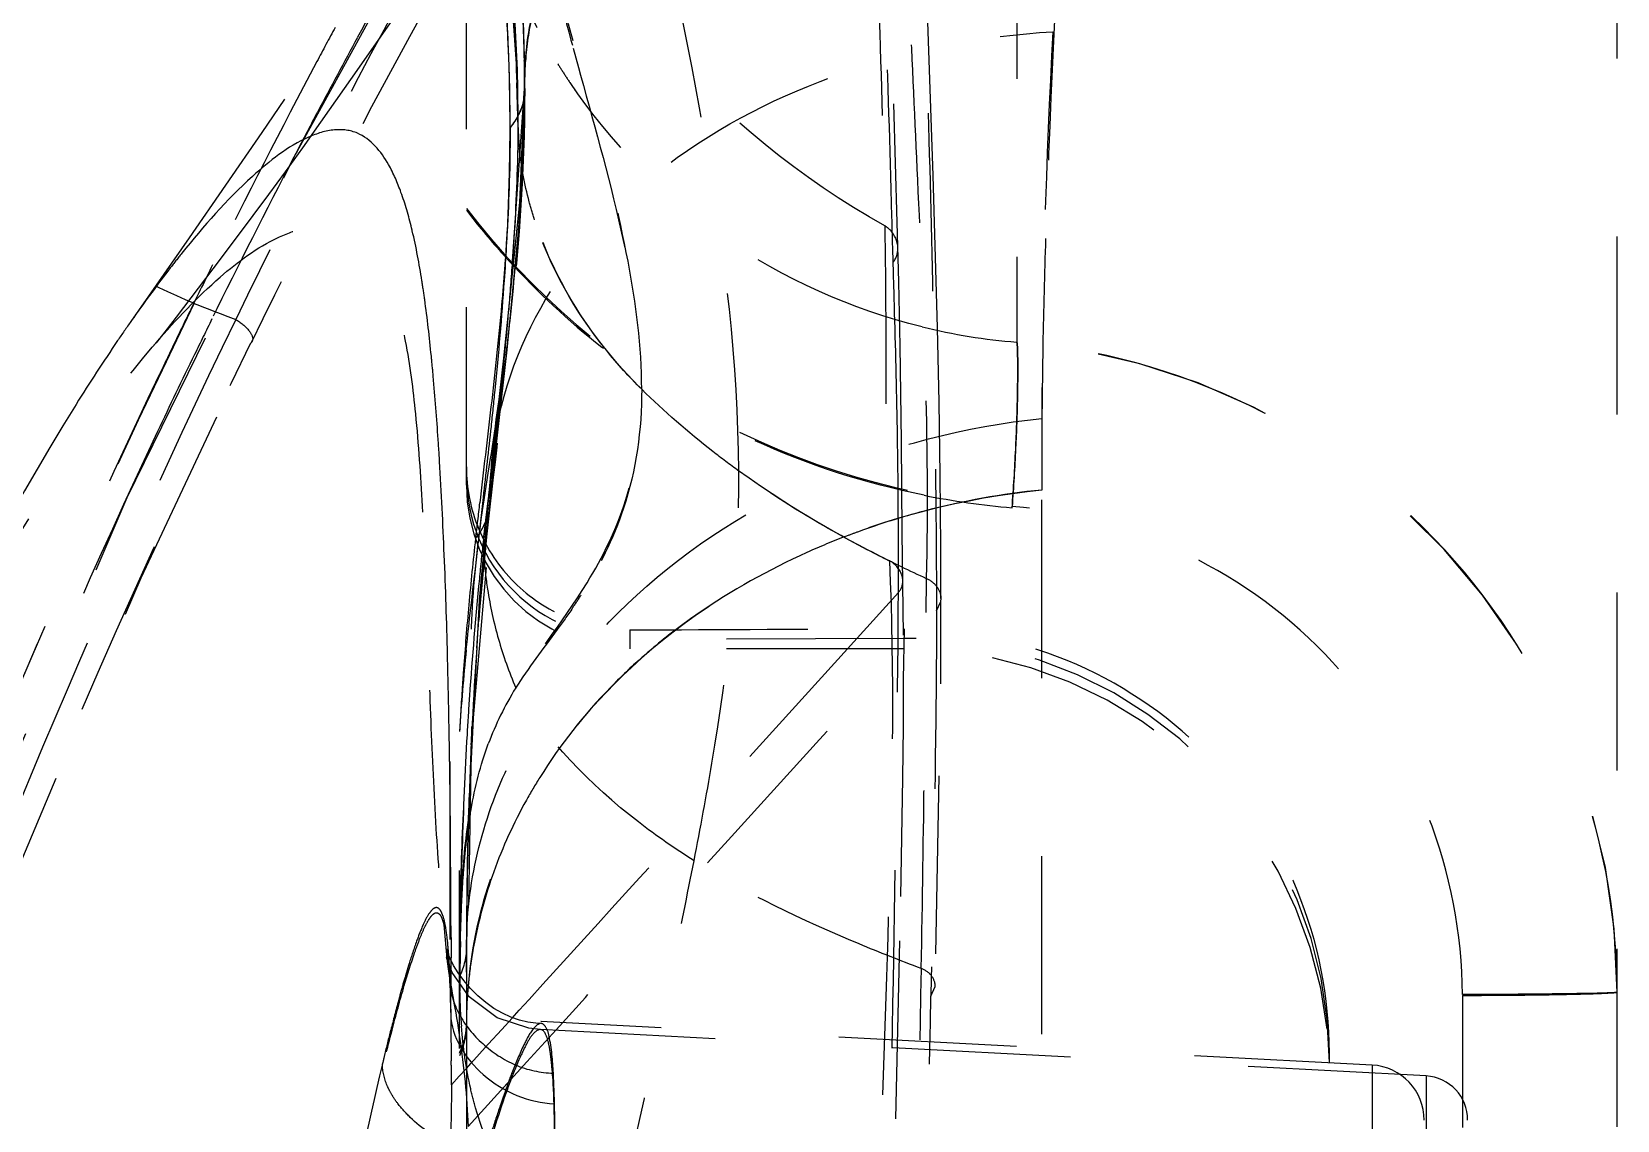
# Model space of a CAD drawing. Header units: millimetres. Extents: x 1540 to 3369, y -3458 to 1222.
# Drawn here: x 2624.33 to 2638.88, y -487.55 to -477.56 of the extents above; entities that cross this region are included whole.
import ezdxf

# ---------------------------------------------------------------- set-up
doc = ezdxf.new("R2010")
doc.units = ezdxf.units.MM
doc.header["$LTSCALE"] = 16.335
doc.linetypes.add('HIDDEN', pattern=[0.2, 0.1, -0.1])
doc.layers.add('21', color=7, linetype='CONTINUOUS')

msp = doc.modelspace()

# ---------------------------------------------------------------- linework, layer by layer
at = {"layer": '21', "color": 8, "linetype": 'HIDDEN'}
for p, q in [((2638.877, -487.607), (2638.877, -443.963)), ((2633.366, -446.956), (2633.366, -480.408)), ((2628.315, -481.721), (2628.315, -447.185)), ((2628.486, -475.481), (2626.436, -478.484)), ((2628.687, -476.61), (2628.784, -478.029)), ((2627.721, -477.326), (2627.332, -477.886)), ((2628.747, -477.337), (2628.78, -478.028)), ((2632.283, -479.854), (2632.221, -477.554)), ((2632.599, -478.88), (2632.549, -477.469)), ((2629.295, -477.712), (2629.343, -477.887)), ((2628.85, -478.08), (2628.848, -477.822)), ((2627.332, -477.886), (2626.977, -478.391)), ((2629.343, -477.887), (2629.363, -477.959)), ((2628.849, -478.037), (2628.635, -481.067)), ((2628.711, -478.035), (2628.712, -478.088)), ((2628.712, -478.087), (2628.711, -478.037)), ((2628.79, -478.441), (2628.779, -478.028)), ((2628.784, -478.029), (2628.785, -478.08)), ((2628.849, -478.028), (2628.801, -479.128)), ((2628.849, -478.032), (2628.849, -478.028)), ((2628.85, -478.079), (2628.85, -478.028)), ((2626.436, -478.484), (2625.77, -479.45)), ((2626.499, -479.053), (2626.355, -479.247)), ((2628.801, -479.128), (2628.654, -480.554)), ((2626.355, -479.247), (2626.055, -479.646)), ((2625.77, -479.45), (2625.236, -480.218)), ((2632.232, -479.675), (2632.228, -479.542)), ((2632.295, -480.442), (2632.283, -479.854)), ((2625.467, -480.413), (2625.464, -480.417)), ((2625.491, -480.384), (2625.467, -480.413)), ((2626.35, -480.398), (2626.338, -480.414)), ((2632.307, -481.316), (2632.295, -480.442)), ((2633.605, -480.433), (2633.605, -480.488)), ((2628.358, -484.103), (2628.662, -480.575)), ((2628.654, -480.554), (2628.551, -481.473)), ((2633.592, -496.558), (2633.596, -481.11)), ((2632.315, -482.152), (2632.307, -481.316)), ((2628.549, -481.488), (2628.432, -482.78)), ((2628.53, -481.89), (2628.549, -481.488)), ((2628.549, -481.488), (2628.551, -481.473)), ((2628.428, -482.217), (2628.472, -481.833)), ((2628.443, -481.829), (2628.437, -481.883)), ((2628.423, -482.264), (2628.428, -482.217)), ((2632.325, -483.098), (2632.315, -482.152)), ((2628.4, -482.461), (2628.423, -482.264)), ((2632.32, -482.592), (2632.32, -482.591)), ((2628.432, -482.78), (2628.338, -484.615)), ((2632.049, -482.961), (2632.28, -482.706)), ((2632.629, -482.873), (2632.67, -482.788)), ((2632.668, -483.542), (2632.67, -482.788)), ((2632.67, -482.788), (2632.673, -482.761)), ((2631.813, -483.221), (2632.049, -482.961)), ((2629.815, -483.048), (2629.815, -483.221)), ((2632.327, -483.502), (2632.336, -483.038)), ((2632.336, -483.127), (2629.815, -483.135)), ((2632.335, -483.221), (2629.815, -483.221)), ((2630.916, -484.21), (2631.813, -483.221)), ((2632.561, -489.286), (2632.668, -483.542)), ((2628.251, -506.491), (2628.251, -483.979)), ((2628.361, -483.934), (2628.315, -486.672)), ((2628.162, -484.255), (2628.162, -486.177)), ((2632.301, -485.496), (2632.321, -484.408)), ((2628.108, -485.755), (2628.134, -486.065)), ((2628.173, -485.765), (2628.174, -485.972)), ((2628.174, -485.972), (2628.174, -486.058)), ((2628.257, -485.947), (2628.256, -486.072)), ((2628.316, -486.066), (2628.317, -485.942)), ((2628.317, -485.942), (2628.317, -485.919)), ((2628.316, -486.188), (2628.316, -486.066)), ((2628.157, -486.204), (2628.16, -486.263)), ((2628.162, -486.177), (2628.16, -486.263)), ((2628.173, -486.256), (2628.173, -486.357)), ((2632.618, -486.321), (2632.618, -486.316)), ((2628.799, -486.539), (2628.89, -486.439)), ((2632.577, -486.408), (2632.618, -486.321)), ((2637.456, -486.402), (2637.456, -487.613)), ((2628.172, -486.527), (2628.171, -486.576)), ((2628.734, -486.611), (2628.799, -486.539)), ((2628.315, -486.644), (2628.315, -499.765)), ((2628.516, -486.851), (2628.639, -486.716)), ((2628.639, -486.716), (2628.734, -486.611)), ((2637.122, -487.141), (2628.993, -486.715)), ((2628.993, -486.715), (2628.993, -486.715)), ((2636.627, -487.042), (2628.997, -486.642)), ((2629.002, -486.642), (2628.997, -486.642)), ((2628.356, -487.027), (2628.516, -486.851)), ((2628.315, -487.072), (2628.356, -487.027)), ((2636.235, -487.017), (2636.235, -486.93)), ((2636.627, -487.042), (2636.627, -494.637)), ((2628.178, -487.222), (2628.249, -487.144)), ((2628.249, -487.144), (2628.315, -487.072)), ((2637.122, -487.141), (2637.122, -494.537))]:
    msp.add_line(p, q, dxfattribs=at)
for points in [[(2619.917, -497.183), (2620.853, -493.7), (2622.131, -489.531), (2623.627, -485.5), (2625.203, -481.835), (2626.729, -478.72), (2628.143, -476.141), (2629.247, -474.357)], [(2628.53, -481.89), (2628.566, -481.558), (2628.69, -480.479), (2628.804, -479.267), (2628.85, -478.087)], [(2626.977, -478.391), (2626.81, -478.624), (2626.651, -478.845), (2626.499, -479.053)], [(2632.668, -482.761), (2632.668, -482.289), (2632.664, -481.629), (2632.654, -480.958), (2632.639, -480.276), (2632.599, -478.88)], [(2626.055, -479.646), (2625.65, -480.178), (2625.548, -480.312), (2625.491, -480.384)], [(2621.503, -493.024), (2622.578, -489.593), (2623.915, -485.914), (2625.329, -482.571), (2626.35, -480.398)], [(2632.321, -484.408), (2632.326, -483.937), (2632.327, -483.502)], [(2630.523, -507.928), (2630.76, -506.695), (2631.117, -504.55), (2631.402, -502.491), (2631.626, -500.513), (2631.8, -498.621), (2631.933, -496.833), (2632.032, -495.152), (2632.1, -493.588), (2632.149, -492.139), (2632.186, -490.8), (2632.301, -485.496)], [(2628.136, -485.979), (2628.135, -485.976), (2628.135, -485.978), (2628.137, -485.989), (2628.14, -486.008), (2628.143, -486.035), (2628.147, -486.068), (2628.151, -486.108), (2628.154, -486.153), (2628.157, -486.204)], [(2629.001, -486.66), (2628.951, -486.657), (2628.879, -486.647), (2628.802, -486.629), (2628.724, -486.602), (2628.645, -486.566), (2628.568, -486.521), (2628.493, -486.468), (2628.421, -486.406), (2628.353, -486.338), (2628.291, -486.265), (2628.239, -486.194), (2628.198, -486.127), (2628.17, -486.071), (2628.152, -486.029), (2628.142, -486.001), (2628.137, -485.983), (2628.136, -485.979)], [(2628.132, -486.052), (2628.133, -486.059), (2628.134, -486.066)], [(2628.994, -486.715), (2628.889, -486.704), (2628.597, -486.608), (2628.341, -486.416), (2628.184, -486.191), (2628.135, -486.063), (2628.132, -486.052)], [(2628.16, -486.263), (2628.162, -486.306), (2628.165, -486.364), (2628.167, -486.423), (2628.169, -486.483)], [(2628.169, -486.483), (2628.17, -486.547), (2628.171, -486.577)]]:
    msp.add_lwpolyline(points, dxfattribs=at)
for centre, radius, start, end in [((2633.894, -474.905), 5.581, 191.1895, 211.7629), ((2688.933, -510.602), 69.713, 150.87583, 154.14457), ((2688.853, -511.036), 69.612, 150.70118, 153.90247), ((2602.868, -478.679), 25.851, 1.8781, 3.7101), ((2609.835, -478.242), 19.017, 2.0175, 3.5087), ((2682.431, -507.549), 62.721, 151.12913, 151.48953), ((2608.162, -478.614), 20.558, 2.1802, 4.0458), ((2631.862, -478.049), 3.013, 167.7375, 175.8205), ((2691.018, -511.878), 72.558, 151.73647, 152.01763), ((2612.95, -478.126), 15.9, 1.0879, 1.995), ((2700.807, -481.255), 67.211, 176.84818, 179.8764), ((2687.11, -510.09), 68.046, 151.49063, 152.14635), ((2690.227, -511.471), 71.668, 152.00832, 153.68401), ((2612.052, -478.451), 16.665, 1.424, 2.1313), ((2606.651, -478.54), 22.066, 1.3122, 1.8397), ((2614.658, -478.094), 14.191, 0.0562, 1.0886), ((2613.556, -478.07), 15.294, 0.1567, 0.9281), ((2631.725, -478.037), 2.876, 175.8621, 180.0051), ((2633.832, -474.955), 5.504, 211.7874, 212.5523), ((2633.811, -474.969), 5.479, 212.5518, 213.9598), ((2614.228, -478.404), 14.488, 359.8517, 1.2528), ((2608.643, -478.5), 20.073, 0.1702, 1.1767), ((2614.795, -478.436), 13.995, 359.984, 1.4583), ((2628.343, -478.088), 0.507, 349.0021, 359.9533), ((2614.716, -478.063), 14.134, 358.4423, 359.9377), ((2633.773, -474.995), 5.433, 213.9587, 216.1869), ((2691.647, -512.498), 73.182, 152.13885, 152.50566), ((2608.332, -478.374), 20.384, 357.6327, 359.8105), ((2631.633, -478.353), 2.845, 181.761, 185.5629), ((2693.761, -513.597), 75.565, 152.50634, 153.7661), ((2634.23, -474.628), 7.475, 217.6878, 221.5399), ((2605.381, -478.255), 23.338, 356.1008, 357.6397), ((2623.635, -480.382), 4.3, 13.4008, 13.7397), ((2692.455, -481.438), 58.858, 178.07159, 179.02229), ((2634.045, -474.788), 7.23, 221.5596, 222.4059), ((2689.686, -511.201), 71.064, 153.68611, 154.05306), ((2600.82, -477.773), 27.983, 355.1715, 356.0564), ((2633.956, -474.871), 7.108, 222.3978, 231.7604), ((2700.574, -516.384), 83.119, 154.08027, 160.63914), ((2631.063, -467.004), 14.064, 248.0968, 249.763), ((2637.06, -488.516), 14.445, 144.7604, 144.9399), ((2689.981, -511.344), 71.392, 154.05311, 154.34837), ((2690.313, -511.89), 71.717, 153.7721, 154.06149), ((2594.217, -477.198), 34.61, 353.7646, 355.1438), ((2633.775, -475.072), 5.351, 256.1968, 265.622), ((2632.344, -486.35), 9.085, 139.1957, 139.5388), ((2690.384, -511.538), 71.839, 154.34836, 154.57956), ((2632.894, -486.372), 5.983, 0.0078, 85.4688), ((2687.991, -510.762), 69.136, 154.06056, 154.71206), ((2576.191, -475.222), 52.744, 352.8218, 353.758), ((2542.137, -471.946), 86.899, 353.46698, 353.89942), ((2585.304, -484.08), 42.842, 2.2997, 3.4487), ((2681.998, -487.421), 53.757, 173.6683, 174.0359), ((2629.795, -481.647), 1.478, 180.0332, 270.1825), ((2629.815, -481.721), 1.5, 180, 270), ((2565.112, -482.38), 67.168, 359.7219, 0.60608), ((2634.286, -488.739), 7.008, 95.6514, 104.6391), ((2693.52, -489.514), 65.53, 173.31273, 173.60119), ((2537.34, -470.383), 91.896, 352.6011, 352.85489), ((2681.534, -487.382), 53.291, 174.0262, 174.4472), ((2633.957, -474.555), 7.4, 258.7757, 265.079), ((2634.258, -488.613), 6.878, 104.6754, 109.9437), ((2658.888, -485.626), 30.68, 173.6079, 174.7503), ((2631.905, -482.155), 3.435, 181.0334, 182.1966), ((2634.249, -488.588), 6.851, 109.9447, 110.9081), ((2562.114, -484.973), 66.05, 1.4695, 2.26633), ((2631.929, -482.154), 3.459, 182.1972, 183.717), ((2631.997, -482.149), 3.528, 183.7297, 188.5868), ((2632.151, -482.124), 3.683, 188.6117, 195.8981), ((2660.413, -485.751), 32.21, 174.7774, 175.8308), ((2624.961, -479.884), 5.245, 325.6059, 327.1599), ((2497.172, -482.038), 135.109, 359.5152, 359.71647), ((2633.653, -487.552), 5.654, 124.7249, 129.5147), ((2650.604, -485.477), 22.403, 174.2461, 176.1664), ((2664.358, -485.708), 36.035, 176.0335, 178.215), ((2632.336, -482.071), 3.875, 195.8994, 202.9412), ((2633.461, -487.315), 5.348, 129.539, 131.751), ((2632.347, -486.963), 3.836, 88.5895, 90.1543), ((2632.335, -487.121), 3.9, 270.0158, 89.9842), ((2632.348, -487.014), 3.887, 359.9525, 88.631), ((2542.698, -485.487), 85.472, 1.01381, 1.47992), ((2665.14, -486.103), 36.949, 176.0391, 176.7084), ((2664.34, -486.049), 36.148, 175.8129, 176.0374), ((2631.174, -485.08), 2.835, 148.0904, 159.6337), ((2536.969, -485.59), 91.202, 0.83878, 1.01504), ((2527.399, -485.711), 100.773, 0.39751, 0.82788), ((2489.34, -486.056), 138.833, 0.11998, 0.43093), ((2678.183, -486.532), 49.929, 178.2921, 179.3289), ((2632.577, -486.723), 4.266, 160.0536, 169.6562), ((2624.424, -486.294), 3.738, 4.7028, 5.2918), ((2651.071, -486.449), 22.817, 178.6414, 178.976), ((2632.398, -486.686), 4.084, 169.7168, 171.887), ((2635.692, -488.549), 8.27, 163.13, 163.5382), ((2634.791, -488.276), 7.329, 162.8149, 163.1279), ((2536.994, -486.003), 91.18, 359.841, 359.96555), ((2663.535, -486.65), 35.283, 179.0114, 179.5349), ((2698.858, -486.806), 70.606, 179.40424, 179.64059), ((2632.324, -486.675), 4.009, 171.8829, 175.7922), ((2091.599, -476.882), 540.971, 358.60247, 359.0178), ((2637.711, -489.142), 10.375, 163.5564, 164.4245), ((2617.391, -486.644), 10.781, 2.0699, 2.479), ((2614.137, -486.759), 14.037, 1.4518, 2.0598), ((2758.936, -486.641), 130.621, 179.8011, 180.01204), ((2644.184, -490.919), 17.087, 164.8298, 165.777), ((2640.984, -490.055), 13.772, 164.6085, 164.8146), ((2639.921, -489.763), 12.671, 164.4031, 164.6085), ((2609.685, -486.875), 18.49, 1.0768, 1.4618), ((2548.494, -486.039), 79.68, 359.64886, 359.77116), ((2633.469, -486.269), 5.217, 181.0365, 184.5626), ((2632.245, -486.669), 3.93, 175.7952, 179.6279), ((1808.553, -470.861), 824.171, 358.648553, 358.919114), ((2651.016, -492.668), 24.14, 165.7394, 166.2986), ((2720.918, -485.642), 92.752, 180.69639, 180.84068), ((2656.646, -494.05), 29.936, 166.2802, 166.4379), ((2603.92, -487.378), 24.259, 0.5417, 0.8845), ((2632.31, -486.93), 3.925, 274.9175, 359.998), ((2632.321, -487.016), 3.914, 274.9836, 359.9844), ((2636.601, -487.544), 0.503, 359.5935, 87), ((2619.429, -487.224), 8.75, 0.0138, 0.4986), ((2635.038, -489.533), 6.754, 158.8802, 160.3329), ((2637.101, -487.544), 0.403, 359.4688, 87), ((2637.532, -490.436), 9.405, 160.2686, 160.7993), ((2727.648, -489.084), 99.486, 179.04714, 179.16371)]:
    msp.add_arc(centre, radius, start, end, dxfattribs=at)
msp.add_ellipse((2559.427, -425.751), major_axis=(1096.593, 0.766), ratio=0.052403, start_param=-1.506601, end_param=-1.504297, dxfattribs=at)
for points, knots in [([(2611.575, -497.351), (2612.064, -495.871), (2613.105, -492.854), (2614.799, -488.416), (2616.69, -484.151), (2619.312, -478.964), (2622.077, -474.254), (2624.504, -469.904), (2625.576, -467.978), (2626.072, -467.116)], [0, 0, 0, 0, 0.13916, 0.284801, 0.423898, 0.555404, 0.803295, 0.911186, 1, 1, 1, 1]), ([(2632.539, -482.579), (2632.552, -481.943), (2632.541, -480.722), (2632.459, -478.966), (2632.385, -477.363), (2632.335, -475.93), (2632.268, -474.7), (2632.17, -473.822), (2632.043, -473.252), (2631.914, -472.862), (2631.763, -472.606), (2631.626, -472.51)], [0, 0, 0, 0, 0.18682, 0.358768, 0.516556, 0.65841, 0.780235, 0.878363, 0.917917, 0.951075, 1, 1, 1, 1]), ([(2630.82, -473.093), (2630.921, -473.009), (2631.107, -472.875), (2631.414, -472.779), (2631.691, -472.863), (2631.894, -473.092), (2632.052, -473.426), (2632.18, -473.868), (2632.284, -474.412), (2632.366, -475.054), (2632.431, -475.785), (2632.501, -476.917), (2632.563, -478.501), (2632.61, -480.601), (2632.627, -482.085), (2632.629, -482.873)], [0, 0, 0, 0, 0.035485, 0.061526, 0.08378, 0.109269, 0.141977, 0.183246, 0.233296, 0.291771, 0.358178, 0.43181, 0.598616, 0.786782, 1, 1, 1, 1]), ([(2628.849, -478.028), (2628.85, -477.782), (2628.917, -477.278), (2629.306, -476.286), (2630.049, -475.404), (2631.032, -474.735), (2632.211, -474.17), (2633.193, -473.927), (2633.863, -473.848)], [0, 0, 0, 0, 0.104148, 0.212783, 0.447967, 0.577717, 0.714562, 1, 1, 1, 1]), ([(2633.863, -473.843), (2633.847, -474.336), (2633.776, -476.208), (2633.676, -478.078), (2633.63, -479.457)], [0, 0, 0, 0, 0.263458, 1, 1, 1, 1]), ([(2628.4, -474.089), (2628.429, -474.426), (2628.519, -475.092), (2628.655, -476.081), (2628.737, -477.06), (2628.775, -477.707), (2628.784, -478.029)], [0, 0, 0, 0, 0.256274, 0.50871, 0.756583, 1, 1, 1, 1]), ([(2628.78, -478.028), (2628.77, -477.73), (2628.707, -476.508), (2628.573, -475.291), (2628.471, -474.372)], [0, 0, 0, 0, 0.243889, 1, 1, 1, 1]), ([(2632.154, -479.34), (2631.383, -478.908), (2630.017, -477.798), (2629.081, -476.308), (2628.767, -475.529)], [0, 0, 0, 0, 0.512884, 1, 1, 1, 1]), ([(2629.924, -480.84), (2629.924, -480.447), (2629.811, -479.608), (2629.489, -478.326), (2629.101, -476.959), (2628.864, -476.013), (2628.767, -475.529)], [0, 0, 0, 0, 0.216798, 0.463039, 0.728297, 1, 1, 1, 1]), ([(2630.814, -481.59), (2630.809, -480.598), (2630.566, -478.61), (2630.136, -476.667), (2629.919, -475.691)], [0, 0, 0, 0, 0.498011, 1, 1, 1, 1]), ([(2628.888, -476.099), (2628.919, -476.235), (2629.045, -476.775), (2629.187, -477.312), (2629.295, -477.712)], [0, 0, 0, 0, 0.25178, 1, 1, 1, 1]), ([(2632.074, -476.695), (2632.083, -476.904), (2632.121, -477.785), (2632.138, -478.667), (2632.153, -479.34)], [0, 0, 0, 0, 0.237158, 1, 1, 1, 1]), ([(2632.228, -479.542), (2632.222, -479.324), (2632.199, -478.495), (2632.174, -477.666), (2632.152, -477.055)], [0, 0, 0, 0, 0.26345, 1, 1, 1, 1]), ([(2628.551, -481.473), (2628.604, -480.961), (2628.97, -479.917), (2630.143, -478.664), (2631.792, -477.841), (2633.047, -477.599), (2633.698, -477.56)], [0, 0, 0, 0, 0.220901, 0.458286, 0.71985, 1, 1, 1, 1]), ([(2622.882, -477.926), (2623.069, -478.146), (2623.588, -478.679), (2624.553, -479.431), (2625.38, -479.865), (2625.817, -480.052)], [0, 0, 0, 0, 0.236631, 0.610098, 1, 1, 1, 1]), ([(2629.363, -477.959), (2629.501, -478.463), (2629.768, -479.405), (2629.924, -480.382), (2629.924, -480.841)], [0, 0, 0, 0, 0.532718, 1, 1, 1, 1]), ([(2628.85, -478.08), (2628.85, -478.859), (2628.73, -480.373), (2628.434, -482.563), (2628.321, -484.654), (2628.315, -486.009), (2628.315, -486.669)], [0, 0, 0, 0, 0.27136, 0.527813, 0.770223, 1, 1, 1, 1]), ([(2628.85, -478.087), (2628.85, -478.118), (2628.838, -478.245), (2628.777, -478.365), (2628.716, -478.44)], [0, 0, 0, 0, 0.2414, 1, 1, 1, 1]), ([(2632.498, -480.268), (2631.85, -480.109), (2630.602, -479.551), (2629.639, -478.58), (2629.267, -478.027)], [0, 0, 0, 0, 0.500686, 1, 1, 1, 1]), ([(2627.314, -478.491), (2627.25, -478.463), (2627.09, -478.445), (2626.942, -478.494), (2626.866, -478.528)], [0, 0, 0, 0, 0.458396, 1, 1, 1, 1]), ([(2628.4, -482.461), (2628.432, -482.136), (2628.539, -481.484), (2628.68, -480.493), (2628.761, -479.475), (2628.79, -478.788), (2628.79, -478.441)], [0, 0, 0, 0, 0.242425, 0.490249, 0.742694, 1, 1, 1, 1]), ([(2628.716, -478.44), (2628.716, -478.545), (2628.713, -478.961), (2628.691, -479.377), (2628.669, -479.688)], [0, 0, 0, 0, 0.252171, 1, 1, 1, 1]), ([(2628.79, -478.44), (2628.788, -478.546), (2628.779, -478.965), (2628.758, -479.384), (2628.736, -479.697)], [0, 0, 0, 0, 0.25226, 1, 1, 1, 1]), ([(2629.924, -480.84), (2629.59, -480.513), (2629.048, -479.77), (2628.803, -478.874), (2628.79, -478.441)], [0, 0, 0, 0, 0.519375, 1, 1, 1, 1]), ([(2626.866, -478.528), (2626.674, -478.613), (2626.251, -478.947), (2625.903, -479.344), (2625.703, -479.593)], [0, 0, 0, 0, 0.396275, 1, 1, 1, 1]), ([(2627.812, -479.361), (2627.785, -479.25), (2627.727, -479.05), (2627.595, -478.738), (2627.439, -478.543), (2627.314, -478.491)], [0, 0, 0, 0, 0.332874, 0.605964, 1, 1, 1, 1]), ([(2628.94, -479.285), (2628.922, -479.231), (2628.859, -479.016), (2628.818, -478.795), (2628.802, -478.629)], [0, 0, 0, 0, 0.253487, 1, 1, 1, 1]), ([(2628.315, -479.183), (2628.909, -479.952), (2630.424, -481.273), (2632.354, -481.831), (2633.323, -481.915)], [0, 0, 0, 0, 0.500061, 1, 1, 1, 1]), ([(2628.674, -480.584), (2628.686, -480.479), (2628.733, -480.058), (2628.774, -479.637), (2628.798, -479.32)], [0, 0, 0, 0, 0.248102, 1, 1, 1, 1]), ([(2629.924, -480.841), (2629.809, -480.728), (2629.394, -480.271), (2629.08, -479.719), (2628.94, -479.285)], [0, 0, 0, 0, 0.260997, 1, 1, 1, 1]), ([(2625.467, -480.413), (2625.651, -480.201), (2625.99, -479.84), (2626.462, -479.487), (2626.817, -479.355), (2627.057, -479.333), (2627.292, -479.408), (2627.492, -479.617), (2627.652, -479.957), (2627.776, -480.454), (2627.86, -481.123), (2627.915, -481.952), (2627.953, -482.894), (2627.985, -483.88), (2628.029, -484.839), (2628.075, -485.462), (2628.107, -485.757)], [0, 0, 0, 0, 0.097067, 0.17096, 0.200621, 0.227023, 0.252678, 0.282755, 0.32399, 0.381305, 0.458998, 0.556809, 0.668231, 0.784355, 0.897554, 1, 1, 1, 1]), ([(2627.932, -480.017), (2627.924, -479.959), (2627.893, -479.748), (2627.854, -479.538), (2627.818, -479.386)], [0, 0, 0, 0, 0.269565, 1, 1, 1, 1]), ([(2632.275, -479.543), (2632.274, -479.484), (2632.237, -479.4), (2632.172, -479.351), (2632.154, -479.34)], [0, 0, 0, 0, 0.738033, 1, 1, 1, 1]), ([(2632.154, -479.341), (2632.159, -479.579), (2632.169, -480.604), (2632.16, -481.63), (2632.197, -482.416)], [0, 0, 0, 0, 0.232439, 1, 1, 1, 1]), ([(2625.703, -479.593), (2625.667, -479.638), (2625.516, -479.83), (2625.371, -480.027), (2625.262, -480.181)], [0, 0, 0, 0, 0.232849, 1, 1, 1, 1]), ([(2628.669, -479.688), (2628.661, -479.794), (2628.627, -480.214), (2628.582, -480.633), (2628.547, -480.946)], [0, 0, 0, 0, 0.252298, 1, 1, 1, 1]), ([(2628.544, -481.181), (2628.556, -481.071), (2628.602, -480.625), (2628.642, -480.178), (2628.664, -479.842)], [0, 0, 0, 0, 0.247483, 1, 1, 1, 1]), ([(2628.011, -480.721), (2628.005, -480.66), (2627.983, -480.424), (2627.956, -480.189), (2627.932, -480.017)], [0, 0, 0, 0, 0.261515, 1, 1, 1, 1]), ([(2626.198, -480.2), (2625.53, -481.578), (2624.24, -484.46), (2623.107, -487.408), (2622.583, -488.946)], [0, 0, 0, 0, 0.485312, 1, 1, 1, 1]), ([(2626.198, -480.2), (2626.244, -480.228), (2626.31, -480.276), (2626.362, -480.368), (2626.35, -480.398)], [0, 0, 0, 0, 0.627616, 1, 1, 1, 1]), ([(2632.277, -481.67), (2632.275, -481.538), (2632.269, -481.029), (2632.256, -480.52), (2632.245, -480.143)], [0, 0, 0, 0, 0.258682, 1, 1, 1, 1]), ([(2625.236, -480.218), (2625.195, -480.276), (2625.022, -480.526), (2624.857, -480.781), (2624.733, -480.979)], [0, 0, 0, 0, 0.234805, 1, 1, 1, 1]), ([(2620.032, -492.601), (2620.229, -491.903), (2620.635, -490.542), (2621.473, -487.983), (2622.588, -485.199), (2623.958, -482.485), (2624.953, -481.016), (2625.432, -480.455)], [0, 0, 0, 0, 0.162695, 0.318687, 0.60398, 0.834614, 1, 1, 1, 1]), ([(2621.497, -493.002), (2622.146, -490.817), (2623.548, -486.535), (2625.36, -482.407), (2626.338, -480.414)], [0, 0, 0, 0, 0.506653, 1, 1, 1, 1]), ([(2632.517, -481.813), (2631.979, -481.706), (2630.926, -481.368), (2629.984, -480.791), (2629.556, -480.454)], [0, 0, 0, 0, 0.502074, 1, 1, 1, 1]), ([(2633.367, -480.408), (2633.371, -480.425), (2633.372, -480.48), (2633.376, -480.585), (2633.375, -480.736), (2633.371, -481.006), (2633.357, -481.403), (2633.336, -481.737), (2633.323, -481.915)], [0, 0, 0, 0, 0.036443, 0.107913, 0.209243, 0.335756, 0.64559, 1, 1, 1, 1]), ([(2633.323, -481.927), (2633.337, -481.748), (2633.357, -481.413), (2633.371, -481.012), (2633.375, -480.74), (2633.376, -480.587), (2633.372, -480.481), (2633.371, -480.426), (2633.366, -480.408)], [0, 0, 0, 0, 0.353664, 0.66343, 0.790035, 0.891473, 0.963013, 1, 1, 1, 1]), ([(2638.877, -486.374), (2638.877, -485.634), (2638.588, -484.143), (2637.397, -482.212), (2635.568, -480.87), (2634.104, -480.464), (2633.366, -480.407)], [0, 0, 0, 0, 0.250384, 0.500129, 0.749781, 1, 1, 1, 1]), ([(2633.605, -480.488), (2633.603, -480.596), (2633.597, -481.022), (2633.593, -481.448), (2633.596, -481.766)], [0, 0, 0, 0, 0.254236, 1, 1, 1, 1]), ([(2619.745, -497.107), (2620.11, -495.658), (2620.695, -493.469), (2621.577, -490.569), (2622.538, -487.729), (2623.814, -484.426), (2624.936, -481.887), (2625.5, -480.7)], [0, 0, 0, 0, 0.257319, 0.390261, 0.522105, 0.773658, 1, 1, 1, 1]), ([(2628.069, -481.503), (2628.065, -481.436), (2628.048, -481.175), (2628.028, -480.914), (2628.011, -480.721)], [0, 0, 0, 0, 0.257822, 1, 1, 1, 1]), ([(2628.253, -486.271), (2628.255, -486.006), (2628.262, -485.513), (2628.315, -484.822), (2628.446, -484.218), (2628.79, -483.466), (2629.375, -482.773), (2629.844, -481.815), (2629.924, -481.184), (2629.924, -480.84)], [0, 0, 0, 0, 0.137033, 0.25492, 0.357319, 0.454651, 0.678805, 0.822245, 1, 1, 1, 1]), ([(2629.924, -480.841), (2629.924, -481.209), (2629.833, -481.881), (2629.528, -482.48), (2629.368, -482.728)], [0, 0, 0, 0, 0.554942, 1, 1, 1, 1]), ([(2632.197, -482.415), (2631.979, -482.308), (2631.165, -481.873), (2630.41, -481.318), (2629.924, -480.84)], [0, 0, 0, 0, 0.2625, 1, 1, 1, 1]), ([(2630.814, -481.59), (2630.734, -481.532), (2630.424, -481.299), (2630.13, -481.043), (2629.924, -480.841)], [0, 0, 0, 0, 0.254719, 1, 1, 1, 1]), ([(2624.733, -480.979), (2624.08, -482.025), (2622.843, -484.428), (2621.296, -488.3), (2619.994, -492.454), (2619.253, -495.248), (2618.924, -496.626)], [0, 0, 0, 0, 0.220945, 0.482469, 0.746194, 1, 1, 1, 1]), ([(2628.317, -485.919), (2628.319, -485.625), (2628.397, -485.031), (2628.83, -483.89), (2629.841, -482.618), (2631.544, -481.532), (2632.896, -481.177), (2633.596, -481.11)], [0, 0, 0, 0, 0.113801, 0.229106, 0.469673, 0.727382, 1, 1, 1, 1]), ([(2625.481, -481.229), (2624.919, -482.417), (2623.829, -484.912), (2622.314, -488.805), (2621.035, -492.93), (2620.27, -495.736), (2619.912, -497.147)], [0, 0, 0, 0, 0.233339, 0.483503, 0.741455, 1, 1, 1, 1]), ([(2628.315, -481.551), (2628.315, -481.746), (2628.393, -482.141), (2628.726, -482.639), (2629.225, -482.972), (2629.62, -483.049), (2629.815, -483.048)], [0, 0, 0, 0, 0.250176, 0.500213, 0.750124, 1, 1, 1, 1]), ([(2630.404, -485.166), (2630.462, -484.869), (2630.684, -483.689), (2630.82, -482.487), (2630.814, -481.59)], [0, 0, 0, 0, 0.252467, 1, 1, 1, 1]), ([(2632.539, -482.579), (2632.384, -482.508), (2631.787, -482.219), (2631.214, -481.879), (2630.814, -481.59)], [0, 0, 0, 0, 0.256602, 1, 1, 1, 1]), ([(2633.596, -481.766), (2632.881, -481.84), (2631.512, -482.181), (2629.833, -483.248), (2628.845, -484.497), (2628.397, -485.658), (2628.315, -486.326), (2628.315, -486.668)], [0, 0, 0, 0, 0.274241, 0.528861, 0.746159, 0.869372, 1, 1, 1, 1]), ([(2628.53, -481.89), (2628.522, -481.976), (2628.483, -482.091), (2628.418, -482.187), (2628.399, -482.211)], [0, 0, 0, 0, 0.742314, 1, 1, 1, 1]), ([(2637.456, -486.394), (2637.453, -485.837), (2637.236, -484.718), (2636.344, -483.27), (2634.974, -482.264), (2633.877, -481.96), (2633.323, -481.915)], [0, 0, 0, 0, 0.251143, 0.500344, 0.74931, 1, 1, 1, 1]), ([(2628.471, -482.217), (2628.458, -482.338), (2628.409, -482.817), (2628.368, -483.297), (2628.343, -483.656)], [0, 0, 0, 0, 0.253533, 1, 1, 1, 1]), ([(2628.41, -483.215), (2628.416, -483.133), (2628.44, -482.803), (2628.469, -482.474), (2628.493, -482.226)], [0, 0, 0, 0, 0.247383, 1, 1, 1, 1]), ([(2631.804, -482.187), (2631.681, -482.234), (2631.204, -482.432), (2630.749, -482.686), (2630.433, -482.905)], [0, 0, 0, 0, 0.254414, 1, 1, 1, 1]), ([(2628.252, -486.307), (2628.254, -485.999), (2628.257, -485.375), (2628.294, -484.59), (2628.331, -483.949), (2628.355, -483.291), (2628.366, -482.793), (2628.4, -482.461)], [0, 0, 0, 0, 0.239804, 0.486503, 0.61242, 0.739966, 1, 1, 1, 1]), ([(2632.197, -482.415), (2632.245, -483.445), (2632.202, -485.442), (2632.094, -488.345), (2632.041, -491.167), (2631.946, -495.143), (2631.671, -499.405), (2631.105, -504.065), (2630.687, -506.606), (2630.41, -507.951)], [0, 0, 0, 0, 0.120585, 0.233469, 0.340009, 0.450823, 0.698828, 0.839374, 1, 1, 1, 1]), ([(2632.32, -482.591), (2632.319, -482.574), (2632.304, -482.501), (2632.247, -482.44), (2632.197, -482.415)], [0, 0, 0, 0, 0.237075, 1, 1, 1, 1]), ([(2632.489, -486.155), (2632.501, -485.539), (2632.519, -484.347), (2632.528, -483.154), (2632.539, -482.579)], [0, 0, 0, 0, 0.516987, 1, 1, 1, 1]), ([(2632.673, -482.761), (2632.672, -482.724), (2632.643, -482.645), (2632.577, -482.596), (2632.539, -482.579)], [0, 0, 0, 0, 0.471364, 1, 1, 1, 1]), ([(2629.29, -482.847), (2629.244, -482.914), (2629.069, -483.159), (2628.883, -483.395), (2628.767, -483.582)], [0, 0, 0, 0, 0.270035, 1, 1, 1, 1]), ([(2632.629, -482.873), (2632.629, -483.152), (2632.622, -484.331), (2632.595, -485.509), (2632.577, -486.408)], [0, 0, 0, 0, 0.237188, 1, 1, 1, 1]), ([(2636.235, -486.93), (2636.235, -486.422), (2636.033, -485.397), (2635.166, -484.101), (2633.869, -483.235), (2632.843, -483.036), (2632.336, -483.038)], [0, 0, 0, 0, 0.250153, 0.50018, 0.750069, 1, 1, 1, 1]), ([(2632.157, -490.152), (2632.185, -488.926), (2632.229, -486.603), (2632.267, -484.279), (2632.276, -483.181)], [0, 0, 0, 0, 0.527582, 1, 1, 1, 1]), ([(2629.899, -483.325), (2629.81, -483.405), (2629.469, -483.731), (2629.174, -484.104), (2628.989, -484.402)], [0, 0, 0, 0, 0.255031, 1, 1, 1, 1]), ([(2628.343, -483.656), (2628.335, -483.773), (2628.306, -484.235), (2628.286, -484.698), (2628.276, -485.044)], [0, 0, 0, 0, 0.253713, 1, 1, 1, 1]), ([(2630.404, -485.166), (2630.229, -485.056), (2629.602, -484.622), (2629.051, -484.06), (2628.767, -483.582)], [0, 0, 0, 0, 0.27139, 1, 1, 1, 1]), ([(2628.324, -484.92), (2628.333, -484.845), (2628.375, -484.565), (2628.444, -484.289), (2628.516, -484.094)], [0, 0, 0, 0, 0.265374, 1, 1, 1, 1]), ([(2628.989, -484.402), (2628.946, -484.471), (2628.782, -484.747), (2628.648, -485.041), (2628.566, -485.267)], [0, 0, 0, 0, 0.252773, 1, 1, 1, 1]), ([(2628.317, -485.943), (2628.318, -485.832), (2628.321, -485.379), (2628.33, -484.927), (2628.341, -484.585)], [0, 0, 0, 0, 0.245922, 1, 1, 1, 1]), ([(2628.287, -485.294), (2628.29, -485.262), (2628.299, -485.137), (2628.312, -485.012), (2628.324, -484.92)], [0, 0, 0, 0, 0.25881, 1, 1, 1, 1]), ([(2628.26, -485.908), (2628.261, -485.853), (2628.267, -485.649), (2628.277, -485.444), (2628.287, -485.294)], [0, 0, 0, 0, 0.264275, 1, 1, 1, 1]), ([(2629.604, -488.938), (2629.805, -487.995), (2630.085, -486.74), (2630.342, -485.481), (2630.404, -485.166)], [0, 0, 0, 0, 0.750627, 1, 1, 1, 1]), ([(2632.49, -486.155), (2632.298, -486.083), (2631.582, -485.802), (2630.882, -485.468), (2630.404, -485.166)], [0, 0, 0, 0, 0.266088, 1, 1, 1, 1]), ([(2626.544, -493.364), (2626.575, -492.908), (2626.67, -491.965), (2626.874, -490.544), (2627.074, -489.352), (2627.248, -488.435), (2627.377, -487.808), (2627.503, -487.242), (2627.624, -486.749), (2627.734, -486.34), (2627.822, -486.056), (2627.888, -485.878), (2627.929, -485.781), (2627.966, -485.71), (2627.999, -485.664), (2628.034, -485.638), (2628.072, -485.654), (2628.092, -485.698), (2628.103, -485.733), (2628.108, -485.755)], [0, 0, 0, 0, 0.170278, 0.353487, 0.535269, 0.621194, 0.70139, 0.77409, 0.83762, 0.890692, 0.932176, 0.948336, 0.961385, 0.97132, 0.978231, 0.982591, 0.986201, 0.991665, 1, 1, 1, 1]), ([(2628.146, -485.949), (2628.141, -485.892), (2628.13, -485.796), (2628.107, -485.687), (2628.083, -485.63), (2628.065, -485.605), (2628.042, -485.594), (2628.017, -485.601), (2627.994, -485.622), (2627.957, -485.671), (2627.91, -485.767), (2627.85, -485.921), (2627.811, -486.041), (2627.789, -486.11)], [0, 0, 0, 0, 0.178372, 0.300431, 0.341514, 0.371179, 0.393491, 0.416336, 0.446818, 0.487963, 0.606089, 0.775958, 1, 1, 1, 1]), ([(2628.162, -486.177), (2628.161, -486.16), (2628.158, -486.097), (2628.153, -486.034), (2628.15, -485.987)], [0, 0, 0, 0, 0.267766, 1, 1, 1, 1]), ([(2628.134, -486.067), (2628.169, -486.308), (2628.271, -486.815), (2628.318, -487.331), (2628.332, -487.604)], [0, 0, 0, 0, 0.472257, 1, 1, 1, 1]), ([(2632.618, -486.316), (2632.618, -486.283), (2632.588, -486.211), (2632.526, -486.169), (2632.49, -486.155)], [0, 0, 0, 0, 0.460595, 1, 1, 1, 1]), ([(2628.16, -486.263), (2628.165, -486.37), (2628.232, -486.593), (2628.457, -486.859), (2628.755, -487.061), (2628.994, -487.112), (2629.113, -487.116)], [0, 0, 0, 0, 0.232666, 0.484453, 0.74284, 1, 1, 1, 1]), ([(2637.456, -486.402), (2637.549, -486.402), (2637.73, -486.401), (2637.991, -486.399), (2638.23, -486.396), (2638.44, -486.392), (2638.594, -486.388), (2638.697, -486.385), (2638.758, -486.382), (2638.806, -486.379), (2638.845, -486.378), (2638.862, -486.374), (2638.877, -486.374), (2638.877, -486.371)], [0, 0, 0, 0, 0.196395, 0.381629, 0.551076, 0.70011, 0.824107, 0.875272, 0.918446, 0.953054, 0.978526, 0.99431, 1, 1, 1, 1]), ([(2638.877, -486.374), (2638.877, -486.377), (2638.862, -486.375), (2638.845, -486.379), (2638.807, -486.379), (2638.759, -486.381), (2638.698, -486.383), (2638.594, -486.385), (2638.44, -486.387), (2638.231, -486.39), (2637.992, -486.392), (2637.73, -486.394), (2637.549, -486.394), (2637.456, -486.394)], [0, 0, 0, 0, 0.005342, 0.020763, 0.045908, 0.080369, 0.123678, 0.175147, 0.299587, 0.44819, 0.617248, 0.803041, 1, 1, 1, 1]), ([(2628.171, -486.576), (2628.176, -486.786), (2628.45, -487.206), (2628.888, -487.387), (2629.123, -487.396)], [0, 0, 0, 0, 0.470667, 1, 1, 1, 1]), ([(2628.993, -486.716), (2628.971, -486.715), (2628.915, -486.762), (2628.853, -486.869), (2628.772, -487.044), (2628.64, -487.395), (2628.459, -487.971), (2628.233, -488.796), (2628.001, -489.759), (2627.782, -490.798), (2627.601, -491.848), (2627.514, -492.547), (2627.478, -492.885)], [0, 0, 0, 0, 0.010561, 0.030147, 0.05992, 0.099617, 0.206142, 0.34276, 0.500698, 0.6701, 0.840425, 1, 1, 1, 1]), ([(2628.401, -487.444), (2628.384, -487.383), (2628.32, -487.134), (2628.285, -486.877), (2628.269, -486.684)], [0, 0, 0, 0, 0.2453, 1, 1, 1, 1]), ([(2628.929, -486.71), (2628.893, -486.754), (2628.826, -486.884), (2628.77, -487.018), (2628.739, -487.1)], [0, 0, 0, 0, 0.392665, 1, 1, 1, 1]), ([(2628.996, -486.66), (2628.991, -486.661), (2628.963, -486.668), (2628.943, -486.692), (2628.929, -486.71)], [0, 0, 0, 0, 0.188201, 1, 1, 1, 1]), ([(2629.124, -487.928), (2629.126, -487.758), (2629.124, -487.458), (2629.109, -487.118), (2629.083, -486.907), (2629.063, -486.803), (2629.029, -486.718), (2628.994, -486.716)], [0, 0, 0, 0, 0.412813, 0.722006, 0.833425, 0.915629, 1, 1, 1, 1]), ([(2629.113, -487.116), (2629.107, -487.002), (2629.095, -486.856), (2629.056, -486.701), (2629.018, -486.661), (2629.001, -486.66)], [0, 0, 0, 0, 0.707027, 0.89554, 1, 1, 1, 1]), ([(2628.251, -486.932), (2628.258, -486.917), (2628.282, -486.862), (2628.3, -486.804), (2628.308, -486.76)], [0, 0, 0, 0, 0.267919, 1, 1, 1, 1]), ([(2627.544, -487.03), (2627.407, -487.609), (2627.142, -488.893), (2626.921, -490.185), (2626.815, -490.892)], [0, 0, 0, 0, 0.453961, 1, 1, 1, 1]), ([(2627.621, -487.296), (2627.608, -487.274), (2627.567, -487.191), (2627.545, -487.098), (2627.544, -487.03)], [0, 0, 0, 0, 0.26845, 1, 1, 1, 1]), ([(2629.123, -487.395), (2629.123, -487.37), (2629.12, -487.277), (2629.117, -487.184), (2629.113, -487.116)], [0, 0, 0, 0, 0.269732, 1, 1, 1, 1]), ([(2628.843, -488.28), (2628.742, -488.159), (2628.56, -487.896), (2628.446, -487.597), (2628.401, -487.444)], [0, 0, 0, 0, 0.496565, 1, 1, 1, 1]), ([(2628.65, -487.342), (2628.642, -487.366), (2628.607, -487.468), (2628.573, -487.569), (2628.548, -487.648)], [0, 0, 0, 0, 0.234301, 1, 1, 1, 1]), ([(2629.123, -488.451), (2629.125, -488.352), (2629.13, -488), (2629.13, -487.648), (2629.123, -487.395)], [0, 0, 0, 0, 0.282402, 1, 1, 1, 1])]:
    msp.add_open_spline(points, degree=3, knots=knots, dxfattribs=at)
for points in [[(2628.848, -477.822), (2628.843, -477.527), (2628.83, -477.233), (2628.812, -476.939)], [(2628.841, -478.184), (2628.831, -478.234), (2628.814, -478.283), (2628.79, -478.328)], [(2628.79, -478.328), (2628.77, -478.368), (2628.745, -478.406), (2628.716, -478.441)], [(2628.798, -479.32), (2628.82, -479.029), (2628.837, -478.739), (2628.845, -478.448)], [(2632.232, -479.675), (2632.261, -479.639), (2632.276, -479.59), (2632.275, -479.544)], [(2632.245, -480.143), (2632.241, -479.987), (2632.236, -479.831), (2632.232, -479.675)], [(2628.57, -481.492), (2628.603, -481.189), (2628.64, -480.887), (2628.674, -480.584)], [(2628.547, -480.946), (2628.513, -481.24), (2628.478, -481.534), (2628.443, -481.829)], [(2628.314, -483.231), (2628.34, -482.974), (2628.37, -482.718), (2628.4, -482.461)], [(2632.28, -482.706), (2632.307, -482.677), (2632.322, -482.633), (2632.32, -482.592)], [(2628.332, -487.604), (2629.766, -486.028), (2631.196, -484.449), (2632.629, -482.873)], [(2628.89, -486.439), (2629.565, -485.696), (2630.241, -484.953), (2630.916, -484.21)], [(2628.317, -485.942), (2628.317, -486.041), (2628.293, -486.142), (2628.251, -486.232)], [(2628.172, -486.527), (2628.171, -486.608), (2628.172, -486.689), (2628.173, -486.77)], [(2628.315, -486.668), (2628.315, -486.767), (2628.292, -486.868), (2628.251, -486.958)], [(2628.308, -486.76), (2628.313, -486.73), (2628.315, -486.699), (2628.315, -486.669)], [(2627.686, -487.395), (2627.662, -487.364), (2627.64, -487.331), (2627.621, -487.296)], [(2628.178, -487.222), (2628.178, -487.292), (2628.177, -487.361), (2628.176, -487.43)], [(2627.799, -487.521), (2627.759, -487.482), (2627.721, -487.44), (2627.686, -487.395)], [(2628.17, -487.771), (2628.033, -487.712), (2627.906, -487.624), (2627.799, -487.521)]]:
    msp.add_open_spline(points, degree=3, dxfattribs=at)

doc.saveas('drawing.dxf')
